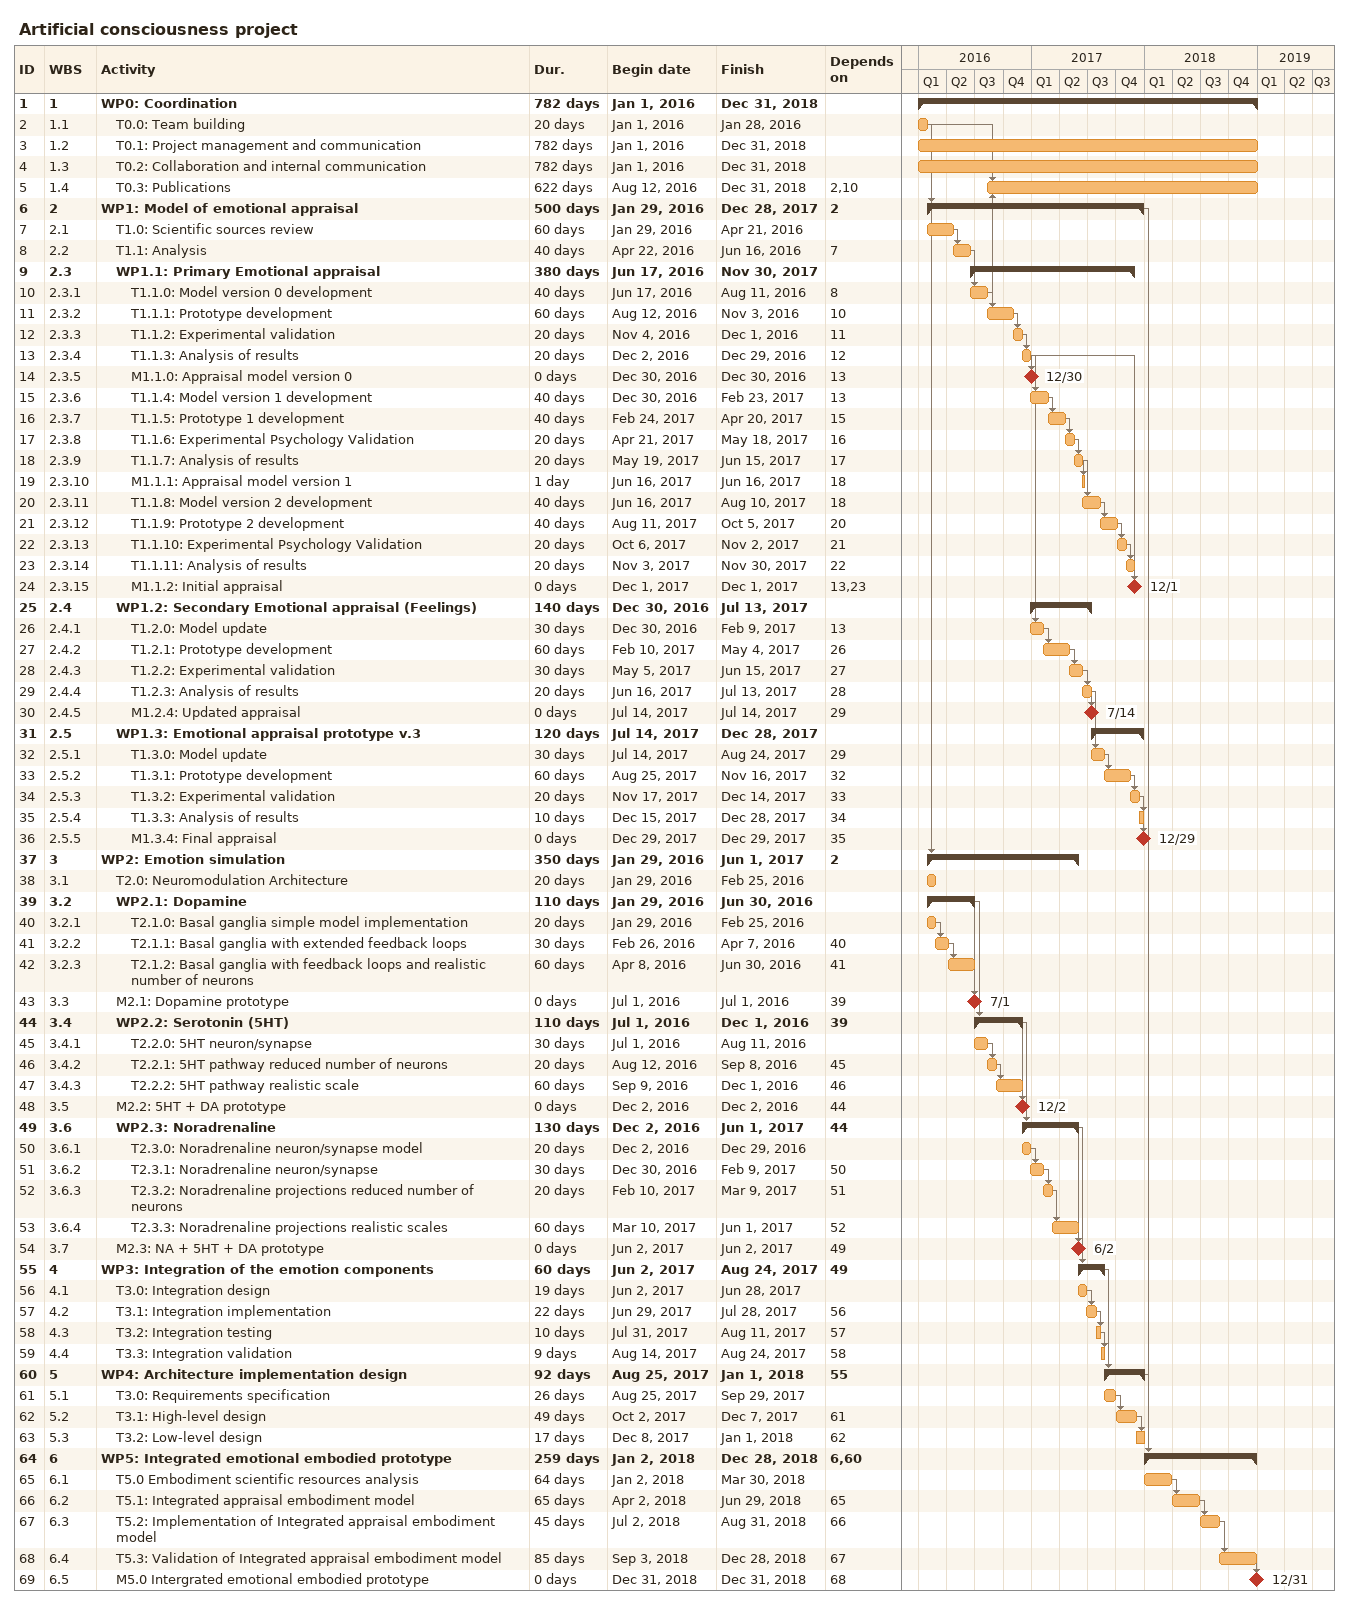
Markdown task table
Artificial consciousness project

| ID | WBS | Task | Duration | Start | Finish | Predecessors |
|---|---|---|---|---|---|---|
| 1 | 1 | **WP0: Coordination** | 782d | 2016-01-01 | 2018-12-31 |  |
| 2 | 1.1 | T0.0: Team building | 20d | 2016-01-01 | 2016-01-28 |  |
| 3 | 1.2 | T0.1: Project management and communication | 782d | 2016-01-01 | 2018-12-31 |  |
| 4 | 1.3 | T0.2: Collaboration and internal communication | 782d | 2016-01-01 | 2018-12-31 |  |
| 5 | 1.4 | T0.3: Publications | 622d | 2016-08-12 | 2018-12-31 | 2, 10 |
| 6 | 2 | **WP1: Model of emotional appraisal** | 500d | 2016-01-29 | 2017-12-28 | 2 |
| 7 | 2.1 | T1.0: Scientific sources review | 60d | 2016-01-29 | 2016-04-21 |  |
| 8 | 2.2 | T1.1: Analysis | 40d | 2016-04-22 | 2016-06-16 | 7 |
| 9 | 2.3 | **WP1.1: Primary Emotional appraisal** | 380d | 2016-06-17 | 2017-11-30 |  |
| 10 | 2.3.1 | T1.1.0: Model version 0 development | 40d | 2016-06-17 | 2016-08-11 | 8 |
| 11 | 2.3.2 | T1.1.1: Prototype development | 60d | 2016-08-12 | 2016-11-03 | 10 |
| 12 | 2.3.3 | T1.1.2: Experimental validation | 20d | 2016-11-04 | 2016-12-01 | 11 |
| 13 | 2.3.4 | T1.1.3: Analysis of results | 20d | 2016-12-02 | 2016-12-29 | 12 |
| 14 | 2.3.5 | M1.1.0: Appraisal model version 0 | 0d | 2016-12-30 | 2016-12-30 | 13 |
| 15 | 2.3.6 | T1.1.4: Model version 1 development | 40d | 2016-12-30 | 2017-02-23 | 13 |
| 16 | 2.3.7 | T1.1.5: Prototype 1 development | 40d | 2017-02-24 | 2017-04-20 | 15 |
| 17 | 2.3.8 | T1.1.6: Experimental Psychology Validation | 20d | 2017-04-21 | 2017-05-18 | 16 |
| 18 | 2.3.9 | T1.1.7: Analysis of results | 20d | 2017-05-19 | 2017-06-15 | 17 |
| 19 | 2.3.10 | M1.1.1: Appraisal model version 1 | 1d | 2017-06-16 | 2017-06-16 | 18 |
| 20 | 2.3.11 | T1.1.8: Model version 2 development | 40d | 2017-06-16 | 2017-08-10 | 18 |
| 21 | 2.3.12 | T1.1.9: Prototype 2 development | 40d | 2017-08-11 | 2017-10-05 | 20 |
| 22 | 2.3.13 | T1.1.10: Experimental Psychology Validation | 20d | 2017-10-06 | 2017-11-02 | 21 |
| 23 | 2.3.14 | T1.1.11: Analysis of results | 20d | 2017-11-03 | 2017-11-30 | 22 |
| 24 | 2.3.15 | M1.1.2: Initial appraisal | 0d | 2017-12-01 | 2017-12-01 | 13, 23 |
| 25 | 2.4 | **WP1.2: Secondary Emotional appraisal (Feelings)** | 140d | 2016-12-30 | 2017-07-13 |  |
| 26 | 2.4.1 | T1.2.0: Model update | 30d | 2016-12-30 | 2017-02-09 | 13 |
| 27 | 2.4.2 | T1.2.1: Prototype development | 60d | 2017-02-10 | 2017-05-04 | 26 |
| 28 | 2.4.3 | T1.2.2: Experimental validation | 30d | 2017-05-05 | 2017-06-15 | 27 |
| 29 | 2.4.4 | T1.2.3: Analysis of results | 20d | 2017-06-16 | 2017-07-13 | 28 |
| 30 | 2.4.5 | M1.2.4: Updated appraisal | 0d | 2017-07-14 | 2017-07-14 | 29 |
| 31 | 2.5 | **WP1.3: Emotional appraisal prototype v.3** | 120d | 2017-07-14 | 2017-12-28 |  |
| 32 | 2.5.1 | T1.3.0: Model update | 30d | 2017-07-14 | 2017-08-24 | 29 |
| 33 | 2.5.2 | T1.3.1: Prototype development | 60d | 2017-08-25 | 2017-11-16 | 32 |
| 34 | 2.5.3 | T1.3.2: Experimental validation | 20d | 2017-11-17 | 2017-12-14 | 33 |
| 35 | 2.5.4 | T1.3.3: Analysis of results | 10d | 2017-12-15 | 2017-12-28 | 34 |
| 36 | 2.5.5 | M1.3.4: Final appraisal | 0d | 2017-12-29 | 2017-12-29 | 35 |
| 37 | 3 | **WP2: Emotion simulation** | 350d | 2016-01-29 | 2017-06-01 | 2 |
| 38 | 3.1 | T2.0: Neuromodulation Architecture | 20d | 2016-01-29 | 2016-02-25 |  |
| 39 | 3.2 | **WP2.1: Dopamine** | 110d | 2016-01-29 | 2016-06-30 |  |
| 40 | 3.2.1 | T2.1.0: Basal ganglia simple model implementation | 20d | 2016-01-29 | 2016-02-25 |  |
| 41 | 3.2.2 | T2.1.1: Basal ganglia with extended feedback loops | 30d | 2016-02-26 | 2016-04-07 | 40 |
| 42 | 3.2.3 | T2.1.2: Basal ganglia with feedback loops and realistic number of neurons | 60d | 2016-04-08 | 2016-06-30 | 41 |
| 43 | 3.3 | M2.1: Dopamine prototype | 0d | 2016-07-01 | 2016-07-01 | 39 |
| 44 | 3.4 | **WP2.2: Serotonin (5HT)** | 110d | 2016-07-01 | 2016-12-01 | 39 |
| 45 | 3.4.1 | T2.2.0: 5HT neuron/synapse | 30d | 2016-07-01 | 2016-08-11 |  |
| 46 | 3.4.2 | T2.2.1: 5HT pathway reduced number of neurons | 20d | 2016-08-12 | 2016-09-08 | 45 |
| 47 | 3.4.3 | T2.2.2: 5HT pathway realistic scale | 60d | 2016-09-09 | 2016-12-01 | 46 |
| 48 | 3.5 | M2.2: 5HT + DA prototype | 0d | 2016-12-02 | 2016-12-02 | 44 |
| 49 | 3.6 | **WP2.3: Noradrenaline** | 130d | 2016-12-02 | 2017-06-01 | 44 |
| 50 | 3.6.1 | T2.3.0: Noradrenaline neuron/synapse model | 20d | 2016-12-02 | 2016-12-29 |  |
| 51 | 3.6.2 | T2.3.1: Noradrenaline neuron/synapse | 30d | 2016-12-30 | 2017-02-09 | 50 |
| 52 | 3.6.3 | T2.3.2: Noradrenaline projections reduced number of neurons | 20d | 2017-02-10 | 2017-03-09 | 51 |
| 53 | 3.6.4 | T2.3.3: Noradrenaline projections realistic scales | 60d | 2017-03-10 | 2017-06-01 | 52 |
| 54 | 3.7 | M2.3: NA + 5HT + DA prototype | 0d | 2017-06-02 | 2017-06-02 | 49 |
| 55 | 4 | **WP3: Integration of the emotion components** | 60d | 2017-06-02 | 2017-08-24 | 49 |
| 56 | 4.1 | T3.0: Integration design | 19d | 2017-06-02 | 2017-06-28 |  |
| 57 | 4.2 | T3.1: Integration implementation | 22d | 2017-06-29 | 2017-07-28 | 56 |
| 58 | 4.3 | T3.2: Integration testing | 10d | 2017-07-31 | 2017-08-11 | 57 |
| 59 | 4.4 | T3.3: Integration validation | 9d | 2017-08-14 | 2017-08-24 | 58 |
| 60 | 5 | **WP4: Architecture implementation design** | 92d | 2017-08-25 | 2018-01-01 | 55 |
| 61 | 5.1 | T3.0: Requirements specification | 26d | 2017-08-25 | 2017-09-29 |  |
| 62 | 5.2 | T3.1: High-level design | 49d | 2017-10-02 | 2017-12-07 | 61 |
| 63 | 5.3 | T3.2: Low-level design | 17d | 2017-12-08 | 2018-01-01 | 62 |
| 64 | 6 | **WP5: Integrated emotional embodied prototype** | 259d | 2018-01-02 | 2018-12-28 | 6, 60 |
| 65 | 6.1 | T5.0 Embodiment scientific resources analysis | 64d | 2018-01-02 | 2018-03-30 |  |
| 66 | 6.2 | T5.1: Integrated appraisal embodiment model | 65d | 2018-04-02 | 2018-06-29 | 65 |
| 67 | 6.3 | T5.2: Implementation of Integrated appraisal embodiment model | 45d | 2018-07-02 | 2018-08-31 | 66 |
| 68 | 6.4 | T5.3: Validation of Integrated appraisal embodiment model | 85d | 2018-09-03 | 2018-12-28 | 67 |
| 69 | 6.5 | M5.0 Intergrated emotional embodied prototype | 0d | 2018-12-31 | 2018-12-31 | 68 |
